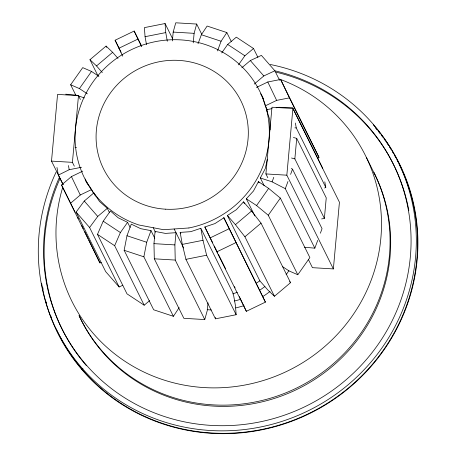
<?xml version="1.0" encoding="UTF-8"?>
<svg xmlns="http://www.w3.org/2000/svg" width="456" height="456" viewBox="0 0 456 456"><rect width="100%" height="100%" fill="white"/><g stroke="black" fill="none" stroke-linecap="round" stroke-linejoin="round"><path stroke-width="0.68" d="M63.219 184.697L51.505 161.105L57.564 94.403L78.483 95.657L80.381 99.482M74.322 166.183L72.424 162.353L78.483 95.657M153.963 243.652L155.074 231.431L165.414 233.404L175.993 232.68L174.882 244.906L175.235 260.068L204.767 319.559L183.848 318.311L154.31 258.814L153.963 243.652L174.882 244.906M172.385 40.915L173.183 32.085L175.754 22.8L196.673 24.054L201.7 34.177M193.241 42.841L194.108 33.334L196.673 24.054M208.016 302.807L207.337 310.279L204.767 319.559M267.815 177.76L265.911 173.93L271.975 107.234L292.894 108.482L339.429 202.225L333.37 268.926L312.445 267.672L308.33 259.384M333.37 268.926L286.835 175.184L292.894 108.482M321.634 218.937L324.381 218.384L294.85 158.893L296.713 138.367L293.402 137.49M324.381 218.384L326.245 197.864L296.713 138.367M179.157 307.635L173.4 316.31L153.678 309.789L124.146 250.298L126.985 235.741L131.277 224.13L140.665 228.673L151.004 230.65L154.784 238.266M173.4 316.31L143.868 256.813L146.707 242.261L151.004 230.65M267.41 159.15L265.25 168.652L260.347 177.971L264.127 185.586M198.024 43.759L201.364 34.724L207.121 26.049L226.843 32.57L231.243 41.433M217.506 50.924L221.086 41.245L226.843 32.57M304.545 247.226L314.834 248.172L285.302 188.676L272.095 181.853L273.777 177.304M285.302 188.676L287.947 181.528M290.592 174.374L292.513 169.176L291.259 168.526M314.834 248.172L317.718 240.375M320.368 233.221L322.05 228.673L292.513 169.176M149.596 300.652L144.193 305.201L127.007 293.858L97.476 234.361L103.204 221.206L110.398 210.997L118.195 217.797L127.583 222.34L130.102 227.419M144.193 305.201L114.655 245.704L120.39 232.554L127.583 222.34M282.771 266.788L289.024 270.921L297.802 274.74L309.875 257.589L280.343 198.092L268.647 188.396L258.415 181.642L253.507 190.961L246.337 198.787L254.847 215.927M75.987 95.532L70.646 84.77L82.718 67.625L91.496 71.444L98.889 76.323M70.646 84.77L79.424 88.589L91.496 71.444M221.684 52.947L227.681 44.437L236.328 37.164L253.513 48.507L257.914 57.37M238.471 64.86L244.866 55.78L253.513 48.507M297.802 274.74L268.265 215.243L256.574 205.548L268.647 188.396M268.265 215.243L280.343 198.092M122.812 285.256L119.13 286.984L105.655 271.588L76.118 212.091L84.257 201.033L93.85 192.916L99.528 201.512L107.325 208.318L109.531 212.758M119.13 286.984L89.593 227.487L97.732 216.429L107.325 208.318M243.515 201.871L236.345 209.697L227.407 215.5L259.857 280.873L267.883 290.044L274.449 296.275L290.557 282.646L261.026 223.149L251.541 211.042L243.515 201.871L244.462 203.775M101.266 262.633L99.921 262.901L61.537 185.005L71.427 176.597L82.77 171.131M70.384 203.404L80.273 194.997L91.616 189.531L93.508 193.338M317.422 158.682L318.983 157.36L280.605 79.464L267.797 81.989L256.454 87.455M98.131 76.169L89.963 59.713L106.077 46.084L112.638 52.32L117.99 58.431M89.963 59.713L96.529 65.943L112.638 52.32M241.811 67.773L250.338 60.557L261.396 55.381L274.865 70.777L279.579 80.273M254.22 84.069L263.813 75.953L274.865 70.777M274.449 296.275L244.912 236.778L235.427 224.671L251.541 211.042M244.912 236.778L261.026 223.149M81.892 369.588L82.986 368.682M223.885 217.786L214.941 223.582L204.835 226.963L216.828 251.815L246.36 311.311L265.409 302.134L223.885 217.786L265.409 302.134M256.295 283.182L259.897 280.845M63.048 184.595L58.339 175.098L69.198 169.717L81.521 167.272M324.592 188.009L325.801 187.41L324.803 181.853M122.727 56.162L115.111 40.225L134.161 31.048L141.702 46.238M118.919 48.245L137.969 39.068L134.161 31.048M267.188 109.662L265.301 105.855L276.644 100.388L289.446 97.863L318.983 157.36M210.102 237.918L229.151 228.741M216.828 251.815L235.877 242.638M200.851 228.291L190.745 231.671L180.166 232.395L182.315 244.393L185.928 259.333L215.46 318.829L236.151 314.725L235.456 305.662L233.307 293.664L200.851 228.291L203.005 240.289L206.614 255.229L236.151 314.725M232.588 293.903L237.331 292.319M172.602 38.726L165.061 23.535L144.37 27.634L145.065 36.697L146.501 44.699M145.065 36.697L165.756 32.593L165.061 23.535M75.172 147.67L76.54 147.396M270.163 129.863L269.713 119.518L266.549 109.714L272.021 108.631M276.131 107.816L278.867 107.274L292.649 107.77L322.187 167.266L322.432 168.652M182.315 244.393L203.005 240.289M185.928 259.333L206.614 255.229M294.884 127.868L296.263 127.914L325.801 187.41M173.183 32.085L194.108 33.334M51.505 161.105L72.424 162.353M265.911 173.93L286.835 175.184M154.31 258.814L175.235 260.068M65.687 94.187L75.975 95.133L84.463 97.937M291.532 158.015L294.85 158.893M201.364 34.724L221.086 41.245M260.347 177.971L272.095 181.853M126.985 235.741L146.707 242.261M124.146 250.298L143.868 256.813M227.681 44.437L244.866 55.78M79.424 88.589L87.381 93.845M246.337 198.787L256.574 205.548M103.204 221.206L120.39 232.554M97.476 234.361L114.655 245.704M289.549 281.688L290.557 282.646M250.338 60.557L263.813 75.953M96.529 65.943L102.326 72.567M227.407 215.5L235.427 224.671M84.257 201.033L97.732 216.429M76.118 212.091L89.593 227.487M260.615 93.759L263.391 98.587M85.306 178.974L85.939 180.935L91.616 189.531M366.362 157.411L374.935 174.676M266.549 109.714L267.49 111.623M258.415 181.642L259.042 182.913M115.111 40.225L121.079 52.252M204.835 226.963L212.713 242.831M214.286 246.001L217.751 252.983M218.378 254.254L225.629 268.852M234.447 286.625L235.079 287.89M106.077 46.084L106.704 47.356M180.166 232.395L180.793 233.666M174.158 228.98L183.597 247.99M153.239 227.726L155.439 232.167M93.85 192.916L95.429 196.091M85.939 180.935L87.518 184.11M61.537 185.005L75.052 212.222M77.566 217.284L78.193 218.549M81.647 225.515L83.22 228.678M84.787 231.842L88.247 238.801M88.874 240.073L99.921 262.901M280.605 79.464L289.446 97.863M267.797 81.989L276.644 100.388M137.969 39.068L141.48 46.375M239.332 296.594L242.261 302.687M71.427 176.597L80.273 194.997M242.552 303.291L246.36 311.311M262.132 96.051L265.301 105.855M295.391 123.052L296.263 127.914M165.756 32.593L167.306 41.262M68.451 165.545L69.198 169.717M56.966 167.455L58.339 175.098M215.352 317.433L215.46 318.829M288.882 270.664A83.915 81.014 -26.4 0 1 286.117 274.694M270.032 291.418A83.915 81.014 -26.4 0 1 262.502 296.753M244.006 305.571A83.915 81.014 -26.4 0 1 235.815 307.903M211.333 309.983A83.915 81.014 -26.4 0 1 207.161 309.63M264.902 286.499A76.636 73.992 -26.4 0 1 259.817 290.119M240.511 299.318A76.636 73.992 -26.4 0 1 234.509 300.983M373.977 172.738A163.869 158.215 -26.4 0 1 296.822 389.464A163.869 158.215 -26.4 0 1 79.105 315.649M275.43 70.925A185.016 178.627 -26.4 0 1 401.998 296.839A185.016 178.627 -26.4 0 1 161.498 415.524A185.016 178.627 -26.4 0 1 59.269 177.595M270.277 64.495A190.3 183.734 -26.4 0 1 407.949 295.311A190.3 183.734 -26.4 0 1 159.258 420.244A190.3 183.734 -26.4 0 1 56.105 172.083M399.051 163.784A190.3 183.734 -26.4 0 1 308.136 413.866A190.3 183.734 -26.4 0 1 56.191 328.97M51.488 317.935A190.3 183.734 -26.4 0 1 50.736 315.94M46.7 303.787A190.3 183.734 -26.4 0 1 46.113 301.735M43.12 289.338A190.3 183.734 -26.4 0 1 42.71 287.269M375.356 127.76A190.3 183.734 -26.4 0 1 377.163 129.92M378.497 131.567A190.3 183.734 -26.4 0 1 380.253 133.79M381.547 135.478A190.3 183.734 -26.4 0 1 382.818 137.188M384.077 138.909A190.3 183.734 -26.4 0 1 385.719 141.229M386.927 142.99A190.3 183.734 -26.4 0 1 388.506 145.361M389.663 147.157A190.3 183.734 -26.4 0 1 391.174 149.568M392.28 151.386A190.3 183.734 -26.4 0 1 393.363 153.222M394.771 155.684A190.3 183.734 -26.4 0 1 395.797 157.537M397.13 160.027A190.3 183.734 -26.4 0 1 398.105 161.903M394.902 167.369A185.016 178.627 -26.4 0 1 408.821 210.45M86.486 365.746A185.016 178.627 -26.4 0 1 59.884 178.832M276.04 72.156A185.016 178.627 -26.4 0 1 394.594 166.736M279.334 79.042A163.869 158.215 -26.4 0 1 371.68 278.838A163.869 158.215 -26.4 0 1 168.03 381.284A163.869 158.215 -26.4 0 1 62.5 188.123M374 172.773A163.869 158.215 -26.4 0 1 296.195 388.233A163.869 158.215 -26.4 0 1 79.076 315.677M373.316 124.836A190.671 184.087 -26.4 0 1 307.669 414.487A190.671 184.087 -26.4 0 1 41.61 283.227M188.909 227.971L163.573 229.704L138.829 224.973A97.789 94.409 -26.4 0 1 97.897 75.616A97.789 94.409 -26.4 0 1 256.392 85.095A97.789 94.409 -26.4 0 1 188.909 227.971M165.442 209.179A76.636 73.992 -26.4 0 0 241.241 101.528A76.636 73.992 -26.4 0 0 109.913 93.674A76.636 73.992 -26.4 0 0 165.442 209.179"/></g></svg>
